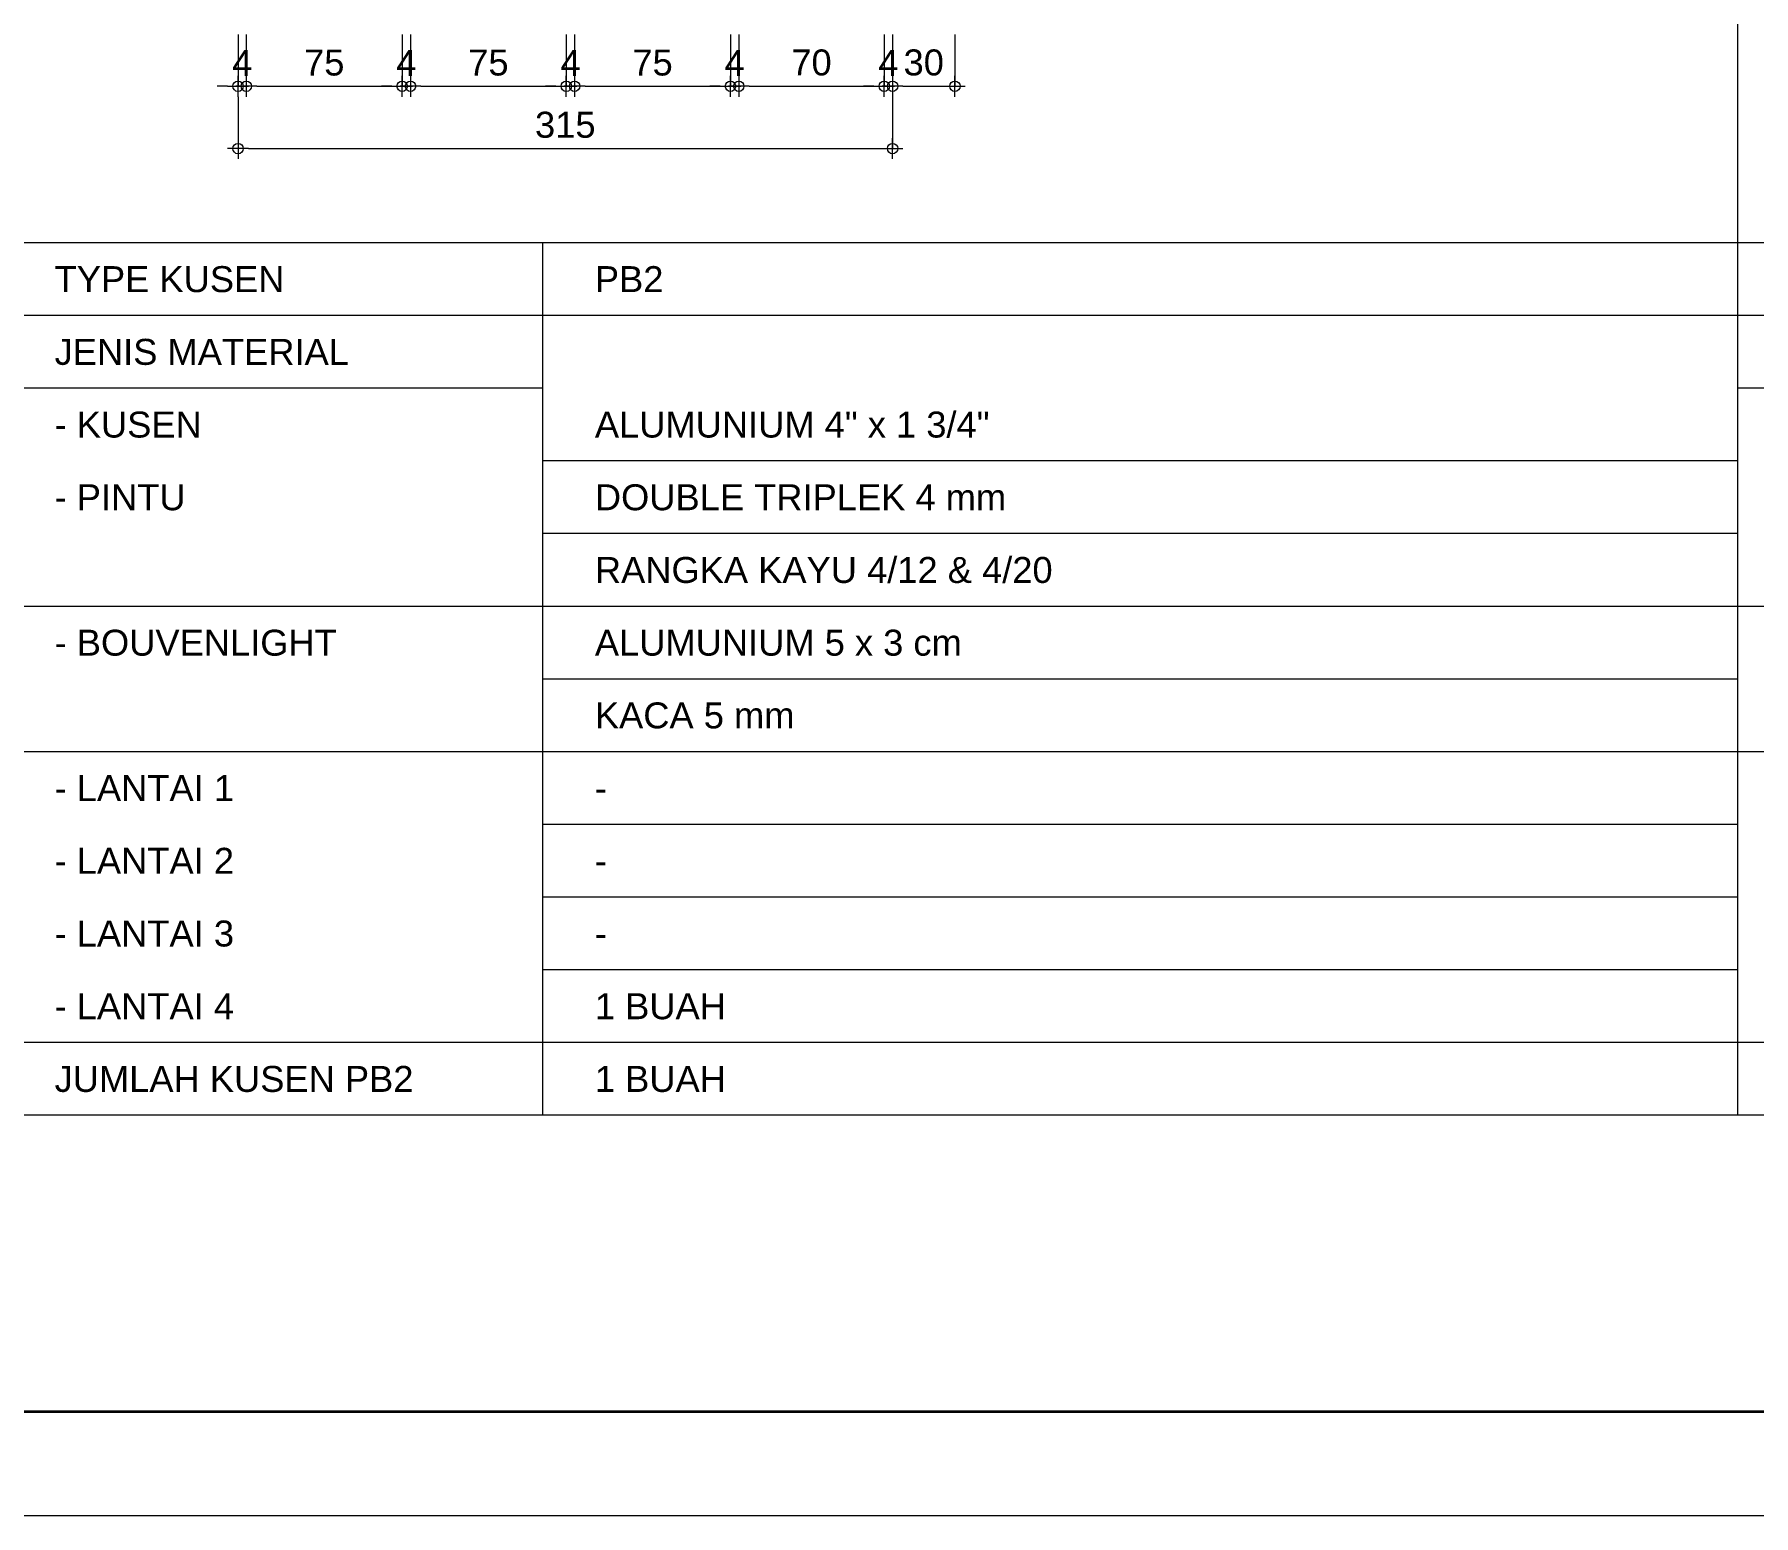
# Model space of a CAD drawing. Header units: millimetres. Extents: x -11 to 1625, y -267 to 195.
# Drawn here: x 1017 to 1033.55, y -157 to -142.74 of the extents above; entities that cross this region are included whole.
import ezdxf
from ezdxf.enums import TextEntityAlignment as Align

# ---------------------------------------------------------------- set-up
doc = ezdxf.new("R2010")
doc.units = ezdxf.units.MM
for name, color, linetype, lineweight in [('GRS KOP', 1, 'Continuous', 35), ('kop', 7, 'Continuous', 20), ('lan', 7, 'Continuous', 15), ('not', 7, 'Continuous', 20), ('u', 6, 'Continuous', 20)]:
    doc.layers.add(name, color=color, linetype=linetype, lineweight=lineweight)
doc.styles.add('BARU', font='complex.shx')
doc.styles.get("Standard").update_dxf_attribs({"font": 'ARIALUNI.TTF'})
doc.dimstyles.new('SK 50', dxfattribs={"dimtxt": 0.25, "dimasz": 0.1, "dimexe": 0, "dimexo": 0, "dimgap": 0.1, "dimtad": 1, "dimdec": 0, "dimlfac": 50, "dimzin": 12, "dimdsep": 46, "dimtxsty": 'Standard', "dimblk": 'BULAT', "dimcen": 0.1, "dimclrd": 256, "dimclre": 256, "dimclrt": 256, "dimadec": 0, "dimazin": 3, "dimtfac": 1, "dimtdec": 0, "dimtofl": 0, "dimtmove": 0, "dimatfit": 3, "dimldrblk": 'BULAT', "dimfxl": 0, "dimtolj": 1, "dimtzin": 0, "dimlwd": -1, "dimlwe": -1, "dimarcsym": 0})

# ---------------------------------------------------------------- blocks, each defined once
blk = doc.blocks.new('kop')
at = {"layer": 'GRS KOP'}
blk.add_lwpolyline([(1, 54), (83, 54), (83, 1), (1, 1)], close=True, dxfattribs=at)
at = {"layer": 'kop', "color": 7}
blk.add_line((0, 0), (84, 0), dxfattribs=at)
at = {"layer": 'kop', "style": 'BARU', "flags": 4}
for p, height in [((73.8, 5.4), 0.35), ((80.303, 5.382), 0.25), ((73.8, 4.9), 0.35), ((80.303, 4.882), 0.25), ((73.8, 4.4), 0.35), ((80.303, 4.382), 0.25)]:
    blk.add_attdef('-', p, '', height=height, dxfattribs=at)
at = {"layer": 'kop', "flags": 4}
for tag, p in [('AR-00', (78.057, 2.648)), ('00', (81.238, 2.647))]:
    blk.add_attdef(tag, text='', height=0.35, dxfattribs=at).set_placement(p, align=Align.MIDDLE)
blk = doc.blocks.new('BULAT')
for p, q in [((-1, 0), (1, 0)), ((0, -1), (0, 1))]:
    blk.add_line(p, q)
blk.add_circle((0, 0), 0.5)
blk = doc.blocks.new('*D1975')
at = {"layer": 'Defpoints', "color": 0, "ltscale": 0.15}
for p in [(1019.041, -142.739), (1020.541, -142.739), (1020.541, -143.239)]:
    blk.add_point(p, dxfattribs=at)
at = {"layer": 'u', "ltscale": 0.15}
for p, q in [((1019.041, -142.739), (1019.041, -143.239)), ((1020.541, -142.739), (1020.541, -143.239)), ((1019.141, -143.239), (1020.441, -143.239))]:
    blk.add_line(p, q, dxfattribs=at)
at = {"layer": 'u', "ltscale": 0.15, "xscale": 0.1, "yscale": 0.1, "zscale": 0.1, "rotation": 180}
blk.add_blockref('BULAT', (1019.041, -143.239), dxfattribs=at)
at = {"layer": 'u', "ltscale": 0.15, "xscale": 0.1, "yscale": 0.1, "zscale": 0.1}
blk.add_blockref('BULAT', (1020.541, -143.239), dxfattribs=at)
at = {"layer": 'u', "ltscale": 0.15, "insert": (1019.791, -143.012), "char_height": 0.25, "attachment_point": 5}
blk.add_mtext('\\A1;75', dxfattribs=at)
blk = doc.blocks.new('*D1976')
at = {"layer": 'Defpoints', "color": 0, "ltscale": 0.15}
for p in [(1018.961, -142.739), (1019.041, -142.739), (1019.041, -143.239)]:
    blk.add_point(p, dxfattribs=at)
at = {"layer": 'u', "ltscale": 0.15}
for p, q in [((1018.961, -142.739), (1018.961, -143.239)), ((1019.041, -142.739), (1019.041, -143.239)), ((1018.861, -143.239), (1018.761, -143.239)), ((1019.141, -143.239), (1019.241, -143.239))]:
    blk.add_line(p, q, dxfattribs=at)
at = {"layer": 'u', "ltscale": 0.15, "xscale": 0.1, "yscale": 0.1, "zscale": 0.1}
blk.add_blockref('BULAT', (1018.961, -143.239), dxfattribs=at)
at = {"layer": 'u', "ltscale": 0.15, "xscale": 0.1, "yscale": 0.1, "zscale": 0.1, "rotation": 180}
blk.add_blockref('BULAT', (1019.041, -143.239), dxfattribs=at)
at = {"layer": 'u', "ltscale": 0.15, "insert": (1019.001, -143.014), "char_height": 0.25, "attachment_point": 5}
blk.add_mtext('\\A1;4', dxfattribs=at)
blk = doc.blocks.new('*D1977')
at = {"layer": 'Defpoints', "color": 0, "ltscale": 0.15}
for p in [(1020.541, -142.739), (1020.621, -142.739), (1020.621, -143.239)]:
    blk.add_point(p, dxfattribs=at)
at = {"layer": 'u', "ltscale": 0.15}
for p, q in [((1020.541, -142.739), (1020.541, -143.239)), ((1020.621, -142.739), (1020.621, -143.239)), ((1020.441, -143.239), (1020.341, -143.239)), ((1020.721, -143.239), (1020.821, -143.239))]:
    blk.add_line(p, q, dxfattribs=at)
at = {"layer": 'u', "ltscale": 0.15, "xscale": 0.1, "yscale": 0.1, "zscale": 0.1}
blk.add_blockref('BULAT', (1020.541, -143.239), dxfattribs=at)
at = {"layer": 'u', "ltscale": 0.15, "xscale": 0.1, "yscale": 0.1, "zscale": 0.1, "rotation": 180}
blk.add_blockref('BULAT', (1020.621, -143.239), dxfattribs=at)
at = {"layer": 'u', "ltscale": 0.15, "insert": (1020.581, -143.014), "char_height": 0.25, "attachment_point": 5}
blk.add_mtext('\\A1;4', dxfattribs=at)
blk = doc.blocks.new('*D1978')
at = {"layer": 'Defpoints', "color": 0, "ltscale": 0.15}
for p in [(1020.621, -142.739), (1022.121, -142.739), (1022.121, -143.239)]:
    blk.add_point(p, dxfattribs=at)
at = {"layer": 'u', "ltscale": 0.15}
for p, q in [((1020.621, -142.739), (1020.621, -143.239)), ((1022.121, -142.739), (1022.121, -143.239)), ((1020.721, -143.239), (1022.021, -143.239))]:
    blk.add_line(p, q, dxfattribs=at)
at = {"layer": 'u', "ltscale": 0.15, "xscale": 0.1, "yscale": 0.1, "zscale": 0.1, "rotation": 180}
blk.add_blockref('BULAT', (1020.621, -143.239), dxfattribs=at)
at = {"layer": 'u', "ltscale": 0.15, "xscale": 0.1, "yscale": 0.1, "zscale": 0.1}
blk.add_blockref('BULAT', (1022.121, -143.239), dxfattribs=at)
at = {"layer": 'u', "ltscale": 0.15, "insert": (1021.371, -143.012), "char_height": 0.25, "attachment_point": 5}
blk.add_mtext('\\A1;75', dxfattribs=at)
blk = doc.blocks.new('*D1979')
at = {"layer": 'Defpoints', "color": 0, "ltscale": 0.15}
for p in [(1022.121, -142.739), (1022.201, -142.739), (1022.201, -143.239)]:
    blk.add_point(p, dxfattribs=at)
at = {"layer": 'u', "ltscale": 0.15}
for p, q in [((1022.121, -142.739), (1022.121, -143.239)), ((1022.201, -142.739), (1022.201, -143.239)), ((1022.021, -143.239), (1021.921, -143.239)), ((1022.301, -143.239), (1022.401, -143.239))]:
    blk.add_line(p, q, dxfattribs=at)
at = {"layer": 'u', "ltscale": 0.15, "xscale": 0.1, "yscale": 0.1, "zscale": 0.1}
blk.add_blockref('BULAT', (1022.121, -143.239), dxfattribs=at)
at = {"layer": 'u', "ltscale": 0.15, "xscale": 0.1, "yscale": 0.1, "zscale": 0.1, "rotation": 180}
blk.add_blockref('BULAT', (1022.201, -143.239), dxfattribs=at)
at = {"layer": 'u', "ltscale": 0.15, "insert": (1022.161, -143.014), "char_height": 0.25, "attachment_point": 5}
blk.add_mtext('\\A1;4', dxfattribs=at)
blk = doc.blocks.new('*D1980')
at = {"layer": 'Defpoints', "color": 0, "ltscale": 0.15}
for p in [(1022.201, -142.739), (1023.701, -142.739), (1023.701, -143.239)]:
    blk.add_point(p, dxfattribs=at)
at = {"layer": 'u', "ltscale": 0.15}
for p, q in [((1022.201, -142.739), (1022.201, -143.239)), ((1023.701, -142.739), (1023.701, -143.239)), ((1022.301, -143.239), (1023.601, -143.239))]:
    blk.add_line(p, q, dxfattribs=at)
at = {"layer": 'u', "ltscale": 0.15, "xscale": 0.1, "yscale": 0.1, "zscale": 0.1, "rotation": 180}
blk.add_blockref('BULAT', (1022.201, -143.239), dxfattribs=at)
at = {"layer": 'u', "ltscale": 0.15, "xscale": 0.1, "yscale": 0.1, "zscale": 0.1}
blk.add_blockref('BULAT', (1023.701, -143.239), dxfattribs=at)
at = {"layer": 'u', "ltscale": 0.15, "insert": (1022.951, -143.012), "char_height": 0.25, "attachment_point": 5}
blk.add_mtext('\\A1;75', dxfattribs=at)
blk = doc.blocks.new('*D1981')
at = {"layer": 'Defpoints', "color": 0, "ltscale": 0.15}
for p in [(1023.701, -142.739), (1023.781, -142.739), (1023.781, -143.239)]:
    blk.add_point(p, dxfattribs=at)
at = {"layer": 'u', "ltscale": 0.15}
for p, q in [((1023.701, -142.739), (1023.701, -143.239)), ((1023.781, -142.739), (1023.781, -143.239)), ((1023.601, -143.239), (1023.501, -143.239)), ((1023.881, -143.239), (1023.981, -143.239))]:
    blk.add_line(p, q, dxfattribs=at)
at = {"layer": 'u', "ltscale": 0.15, "xscale": 0.1, "yscale": 0.1, "zscale": 0.1}
blk.add_blockref('BULAT', (1023.701, -143.239), dxfattribs=at)
at = {"layer": 'u', "ltscale": 0.15, "xscale": 0.1, "yscale": 0.1, "zscale": 0.1, "rotation": 180}
blk.add_blockref('BULAT', (1023.781, -143.239), dxfattribs=at)
at = {"layer": 'u', "ltscale": 0.15, "insert": (1023.741, -143.014), "char_height": 0.25, "attachment_point": 5}
blk.add_mtext('\\A1;4', dxfattribs=at)
blk = doc.blocks.new('*D1982')
at = {"layer": 'Defpoints', "color": 0, "ltscale": 0.15}
for p in [(1023.781, -142.739), (1025.181, -142.739), (1025.181, -143.239)]:
    blk.add_point(p, dxfattribs=at)
at = {"layer": 'u', "ltscale": 0.15}
for p, q in [((1023.781, -142.739), (1023.781, -143.239)), ((1025.181, -142.739), (1025.181, -143.239)), ((1023.881, -143.239), (1025.081, -143.239))]:
    blk.add_line(p, q, dxfattribs=at)
at = {"layer": 'u', "ltscale": 0.15, "xscale": 0.1, "yscale": 0.1, "zscale": 0.1, "rotation": 180}
blk.add_blockref('BULAT', (1023.781, -143.239), dxfattribs=at)
at = {"layer": 'u', "ltscale": 0.15, "xscale": 0.1, "yscale": 0.1, "zscale": 0.1}
blk.add_blockref('BULAT', (1025.181, -143.239), dxfattribs=at)
at = {"layer": 'u', "ltscale": 0.15, "insert": (1024.481, -143.011), "char_height": 0.25, "attachment_point": 5}
blk.add_mtext('\\A1;70', dxfattribs=at)
blk = doc.blocks.new('*D1983')
at = {"layer": 'Defpoints', "color": 0, "ltscale": 0.15}
for p in [(1025.181, -142.739), (1025.261, -142.739), (1025.261, -143.239)]:
    blk.add_point(p, dxfattribs=at)
at = {"layer": 'u', "ltscale": 0.15}
for p, q in [((1025.181, -142.739), (1025.181, -143.239)), ((1025.261, -142.739), (1025.261, -143.239)), ((1025.081, -143.239), (1024.981, -143.239)), ((1025.361, -143.239), (1025.461, -143.239))]:
    blk.add_line(p, q, dxfattribs=at)
at = {"layer": 'u', "ltscale": 0.15, "xscale": 0.1, "yscale": 0.1, "zscale": 0.1}
blk.add_blockref('BULAT', (1025.181, -143.239), dxfattribs=at)
at = {"layer": 'u', "ltscale": 0.15, "xscale": 0.1, "yscale": 0.1, "zscale": 0.1, "rotation": 180}
blk.add_blockref('BULAT', (1025.261, -143.239), dxfattribs=at)
at = {"layer": 'u', "ltscale": 0.15, "insert": (1025.221, -143.014), "char_height": 0.25, "attachment_point": 5}
blk.add_mtext('\\A1;4', dxfattribs=at)
blk = doc.blocks.new('*D1984')
at = {"layer": 'Defpoints', "color": 0, "ltscale": 0.15}
for p in [(1018.961, -143.339), (1025.261, -143.339), (1025.261, -143.839)]:
    blk.add_point(p, dxfattribs=at)
at = {"layer": 'u', "ltscale": 0.15}
for p, q in [((1018.961, -143.339), (1018.961, -143.839)), ((1025.261, -143.339), (1025.261, -143.839)), ((1019.061, -143.839), (1025.161, -143.839))]:
    blk.add_line(p, q, dxfattribs=at)
at = {"layer": 'u', "ltscale": 0.15, "xscale": 0.1, "yscale": 0.1, "zscale": 0.1, "rotation": 180}
blk.add_blockref('BULAT', (1018.961, -143.839), dxfattribs=at)
at = {"layer": 'u', "ltscale": 0.15, "xscale": 0.1, "yscale": 0.1, "zscale": 0.1}
blk.add_blockref('BULAT', (1025.261, -143.839), dxfattribs=at)
at = {"layer": 'u', "ltscale": 0.15, "insert": (1022.111, -143.611), "char_height": 0.25, "attachment_point": 5}
blk.add_mtext('\\A1;315', dxfattribs=at)
blk = doc.blocks.new('*D1987')
at = {"layer": 'Defpoints', "color": 0, "ltscale": 0.15}
for p in [(1025.261, -142.739), (1025.861, -142.739), (1025.861, -143.239)]:
    blk.add_point(p, dxfattribs=at)
at = {"layer": 'u', "ltscale": 0.15}
for p, q in [((1025.261, -142.739), (1025.261, -143.239)), ((1025.861, -142.739), (1025.861, -143.239)), ((1025.361, -143.239), (1025.761, -143.239))]:
    blk.add_line(p, q, dxfattribs=at)
at = {"layer": 'u', "ltscale": 0.15, "xscale": 0.1, "yscale": 0.1, "zscale": 0.1, "rotation": 180}
blk.add_blockref('BULAT', (1025.261, -143.239), dxfattribs=at)
at = {"layer": 'u', "ltscale": 0.15, "xscale": 0.1, "yscale": 0.1, "zscale": 0.1}
blk.add_blockref('BULAT', (1025.861, -143.239), dxfattribs=at)
at = {"layer": 'u', "ltscale": 0.15, "insert": (1025.561, -143.011), "char_height": 0.25, "attachment_point": 5}
blk.add_mtext('\\A1;30', dxfattribs=at)

msp = doc.modelspace()

# ---------------------------------------------------------------- linework, layer by layer
at = {"layer": 'lan'}
for p, q in [((1033.3957723, -153.1457819), (1033.3957723, -129.7457819)), ((1063.3957723, -144.7457819), (998.3957723, -144.7457819)), ((1021.8957723, -153.1457819), (1021.8957723, -144.7457819)), ((1033.3957723, -145.4457819), (1016.8957723, -145.4457819)), ((1048.3957723, -145.4457819), (1033.3957723, -145.4457819)), ((1021.8957723, -146.1457819), (1016.8957723, -146.1457819)), ((1038.3957723, -146.1457819), (1033.3957723, -146.1457819)), ((1033.3957723, -146.8457819), (1021.8957723, -146.8457819)), ((1033.3957723, -147.5457819), (1021.8957723, -147.5457819)), ((1033.3957723, -148.2457819), (1016.8957723, -148.2457819)), ((1048.3957723, -148.2457819), (1033.3957723, -148.2457819)), ((1033.3957723, -148.9457819), (1021.8957723, -148.9457819)), ((1033.3957723, -149.6457819), (1016.8957723, -149.6457819)), ((1048.3957723, -149.6457819), (1033.3957723, -149.6457819)), ((1033.3957723, -150.3457819), (1021.8957723, -150.3457819)), ((1033.3957723, -151.0457819), (1021.8957723, -151.0457819)), ((1033.3957723, -151.7457819), (1021.8957723, -151.7457819)), ((1033.3957723, -152.4457819), (1016.8957723, -152.4457819)), ((1048.3957723, -152.4457819), (1033.3957723, -152.4457819)), ((1063.3957723, -153.1457819), (998.3957723, -153.1457819))]:
    msp.add_line(p, q, dxfattribs=at)

# ---------------------------------------------------------------- block references
at = {"layer": 'kop'}
msp.add_blockref('kop', (995.2141622, -157), dxfattribs=at)

# ---------------------------------------------------------------- texts
at = {"layer": 'not'}
for s, p in [('TYPE KUSEN', (1017.1957723, -145.2207819)), ('PB2', (1022.3957723, -145.2207819)), ('JENIS MATERIAL', (1017.1957723, -145.9207819)), ('- KUSEN', (1017.1957723, -146.6207819)), ('ALUMUNIUM 4" x 1 3/4"', (1022.3957723, -146.6207819)), ('- PINTU', (1017.1957723, -147.3207819)), ('DOUBLE TRIPLEK 4 mm ', (1022.3957723, -147.3207819)), ('RANGKA KAYU 4/12 & 4/20', (1022.3957723, -148.0207819)), ('- BOUVENLIGHT', (1017.1957723, -148.7207819)), ('ALUMUNIUM 5 x 3 cm', (1022.3957723, -148.7207819)), ('KACA 5 mm', (1022.3957723, -149.4207819)), ('- LANTAI 1', (1017.1957723, -150.1207819)), ('-', (1022.3957723, -150.1207819)), ('- LANTAI 2', (1017.1957723, -150.8207819)), ('-', (1022.3957723, -150.8207819)), ('- LANTAI 3', (1017.1957723, -151.5207819)), ('-', (1022.3957723, -151.5207819)), ('- LANTAI 4', (1017.1957723, -152.2207819)), ('1 BUAH', (1022.3957723, -152.2207819)), ('JUMLAH KUSEN PB2', (1017.1957723, -152.9207819)), ('1 BUAH', (1022.3957723, -152.9207819))]:
    msp.add_text(s, height=0.25, dxfattribs=at).set_placement(p)

# ---------------------------------------------------------------- dimensions: what is measured, and where the dimension line sits
at = {"layer": 'u', "ltscale": 0.15}
for base, p1, p2, picture, middle in [((1019.0406628, -143.2392283), (1018.9606628, -142.7392283), (1019.0406628, -142.7392283), '*D1976', (1019.0006628, -143.2392283)), ((1020.5406628, -143.2392283), (1019.0406628, -142.7392283), (1020.5406628, -142.7392283), '*D1975', (1019.7906628, -143.2392283)), ((1020.6206628, -143.2392283), (1020.5406628, -142.7392283), (1020.6206628, -142.7392283), '*D1977', (1020.5806628, -143.2392283)), ((1022.1206628, -143.2392283), (1020.6206628, -142.7392283), (1022.1206628, -142.7392283), '*D1978', (1021.3706628, -143.2392283)), ((1022.2006628, -143.2392283), (1022.1206628, -142.7392283), (1022.2006628, -142.7392283), '*D1979', (1022.1606628, -143.2392283)), ((1023.7006628, -143.2392283), (1022.2006628, -142.7392283), (1023.7006628, -142.7392283), '*D1980', (1022.9506628, -143.2392283)), ((1023.7806628, -143.2392283), (1023.7006628, -142.7392283), (1023.7806628, -142.7392283), '*D1981', (1023.7406628, -143.2392283)), ((1025.1806628, -143.2392283), (1023.7806628, -142.7392283), (1025.1806628, -142.7392283), '*D1982', (1024.4806628, -143.2392283)), ((1025.2606628, -143.2392283), (1025.1806628, -142.7392283), (1025.2606628, -142.7392283), '*D1983', (1025.2206628, -143.2392283)), ((1025.8606628, -143.2392283), (1025.2606628, -142.7392283), (1025.8606628, -142.7392283), '*D1987', (1025.5606628, -143.2392283)), ((1025.2606628, -143.8392283), (1018.9606628, -143.3392283), (1025.2606628, -143.3392283), '*D1984', (1022.1106628, -143.8392283))]:
    dim = msp.add_linear_dim(base=base, p1=p1, p2=p2, dimstyle='SK 50', dxfattribs=at)
    dim.commit()
    dim.dimension.update_dxf_attribs({"geometry": picture, "text_midpoint": middle, "dimtype": 160})

doc.saveas('drawing.dxf')
